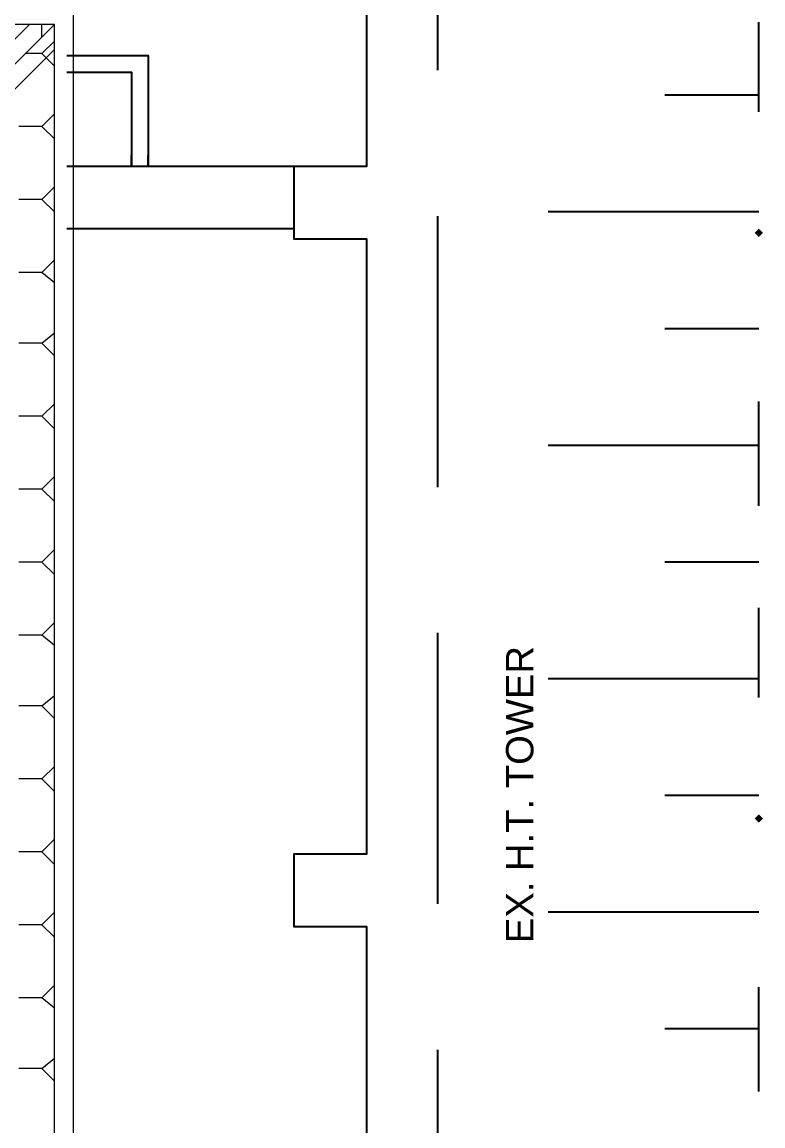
# Model space of a CAD drawing. Header units: millimetres. Extents: x -59 to 47, y 152 to 919.
# Drawn here: x 16.44 to 20.99, y 610.87 to 617.66 of the extents above; entities that cross this region are included whole.
import ezdxf

# ---------------------------------------------------------------- set-up
doc = ezdxf.new("R2010")
doc.units = ezdxf.units.MM
for name, color, linetype in [('PDF_014408$A$roof_Pen_No__4', 7, 'Continuous'), ('PDF_014408$A$walls.outside_Pen_No__4', 7, 'Continuous'), ('PDF_014408$BL-ROOF', 7, 'Continuous'), ('PDF_Text', 7, 'Continuous')]:
    doc.layers.add(name, color=color, linetype=linetype)
doc.styles.add('PDF ArialMT', font='arial.ttf')

msp = doc.modelspace()

# ---------------------------------------------------------------- hatches: boundary and pattern name
at = {"layer": 'PDF_014408$A$walls.outside_Pen_No__4', "transparency": 33554559}
for points in [[(20.9688, 616.3935), (20.956, 616.3807), (20.9432, 616.3679), (20.956, 616.355), (20.9688, 616.3422), (20.9816, 616.355), (20.9945, 616.3679), (20.9816, 616.3807)], [(20.9688, 612.7905), (20.956, 612.7776), (20.9432, 612.7648), (20.956, 612.752), (20.9688, 612.7392), (20.9816, 612.752), (20.9945, 612.7648), (20.9816, 612.7776)]]:
    msp.add_hatch(color=256, dxfattribs=at).paths.add_polyline_path(points)

# ---------------------------------------------------------------- linework, layer by layer
at = {"layer": 'PDF_014408$A$roof_Pen_No__4', "lineweight": 25}
for points in [[(20.9688, 617.2141), (20.3918, 617.2141)], [(20.9688, 616.4961), (19.6738, 616.4961)], [(20.9688, 615.778), (20.3918, 615.778)], [(20.9688, 615.06), (19.6738, 615.06)], [(20.9688, 614.3419), (20.3918, 614.3419)], [(20.9688, 613.6239), (19.6738, 613.6239)], [(20.9688, 612.9059), (20.3918, 612.9059)], [(20.9688, 612.1878), (19.6738, 612.1878)], [(20.9688, 611.4698), (20.3918, 611.4698)]]:
    msp.add_lwpolyline(points, dxfattribs=at)
at = {"layer": 'PDF_014408$A$walls.outside_Pen_No__4', "lineweight": 25}
for points in [[(20.9688, 599.6092), (18.5582, 599.6092), (18.5582, 612.0981), (18.1095, 612.0981), (18.1095, 612.5468), (18.5582, 612.5468), (18.5582, 616.3294), (18.1095, 616.3294), (18.1095, 616.7782), (18.5582, 616.7782), (18.5582, 620.5735), (18.1095, 620.5735), (18.1095, 621.0223), (18.5582, 621.0223), (18.5582, 624.8049), (18.1095, 624.8049), (18.1095, 625.2536), (18.5582, 625.2536), (18.5582, 625.7024), (20.9688, 625.7024)], [(18.9942, 617.368), (18.9942, 619.0349)], [(20.9688, 617.1115), (20.9688, 617.6629)], [(16.7118, 617.4577), (17.2119, 617.4577), (17.2119, 616.7782), (17.2119, 616.8423), (17.2119, 616.7782)], [(16.7118, 617.3552), (17.1093, 617.3552), (17.1093, 616.7782), (17.1093, 616.8423), (17.1093, 616.7782)], [(16.7118, 616.7782), (18.1095, 616.7782)], [(18.9942, 614.8035), (18.9942, 616.4704)], [(16.7118, 616.3935), (18.1095, 616.3935)], [(20.9688, 614.6881), (20.9688, 615.3293)], [(20.9688, 613.5085), (20.9688, 614.0599)], [(18.9942, 612.2391), (18.9942, 613.906)], [(20.9688, 611.0851), (20.9688, 611.7262)], [(18.9942, 609.6747), (18.9942, 611.3416)]]:
    msp.add_lwpolyline(points, dxfattribs=at)
at = {"layer": 'PDF_014408$BL-ROOF', "lineweight": 9}
for points in [[(-5.2911, 598.6091), (-49.8098, 598.6091), (-49.8098, 617.7655), (16.7503, 617.7655), (16.7503, 598.6091), (7.7619, 598.6091)], [(7.7619, 608.9438), (16.481, 617.6501)], [(16.558, 617.5731), (16.558, 617.6501)], [(16.558, 617.4706), (16.6349, 617.5475)], [(7.7619, 608.6232), (16.6349, 617.4962)], [(16.6349, 617.3936), (16.558, 617.4706), (16.4554, 617.4706)], [(16.6349, 617.2398), (16.6349, 617.2398)], [(16.558, 617.0218), (16.6349, 617.0987)], [(16.6349, 616.9449), (16.558, 617.0218), (16.4169, 617.0218)], [(16.6349, 616.8038), (16.6349, 616.8038)], [(16.558, 616.573), (16.6349, 616.6499)], [(16.6349, 616.4961), (16.558, 616.573), (16.4169, 616.573)], [(16.6349, 616.355), (16.6349, 616.355)], [(16.558, 616.1242), (16.6349, 616.2012)], [(16.6349, 616.0601), (16.558, 616.1242), (16.4169, 616.1242)], [(16.6349, 615.9063), (16.6349, 615.9063)], [(16.558, 615.6883), (16.6349, 615.7524)], [(16.6349, 615.6113), (16.558, 615.6883), (16.4169, 615.6883)], [(16.6349, 615.4575), (16.6349, 615.4575)], [(16.558, 615.2395), (16.6349, 615.3164)], [(16.6349, 615.1626), (16.558, 615.2395), (16.4169, 615.2395)], [(16.6349, 615.0087), (16.6349, 615.0087)], [(16.558, 614.7907), (16.6349, 614.8677)], [(16.6349, 614.7138), (16.558, 614.7907), (16.4169, 614.7907)], [(16.6349, 614.5727), (16.6349, 614.5727)], [(16.558, 614.3419), (16.6349, 614.4189)], [(16.6349, 614.265), (16.558, 614.3419), (16.4169, 614.3419)], [(16.6349, 614.124), (16.6349, 614.124)], [(16.558, 613.8932), (16.6349, 613.9701)], [(16.6349, 613.8291), (16.558, 613.8932), (16.4169, 613.8932)], [(16.6349, 613.6752), (16.6349, 613.6752)], [(16.6349, 613.3803), (16.558, 613.4572), (16.4169, 613.4572)], [(16.558, 613.4572), (16.6349, 613.5213)], [(16.6349, 613.2264), (16.6349, 613.2264)], [(16.558, 613.0084), (16.6349, 613.0854)], [(16.6349, 612.9315), (16.558, 613.0084), (16.4169, 613.0084)], [(16.6349, 612.7776), (16.6349, 612.7776)], [(16.558, 612.5597), (16.6349, 612.6366)], [(16.6349, 612.4827), (16.558, 612.5597), (16.4169, 612.5597)], [(16.6349, 612.3417), (16.6349, 612.3417)], [(16.558, 612.1109), (16.6349, 612.1878)], [(16.6349, 612.034), (16.558, 612.1109), (16.4169, 612.1109)], [(16.6349, 611.8929), (16.6349, 611.8929)], [(16.558, 611.6621), (16.6349, 611.739)], [(16.6349, 611.598), (16.558, 611.6621), (16.4169, 611.6621)], [(16.6349, 611.4441), (16.6349, 611.4441)], [(16.558, 611.2262), (16.6349, 611.2903)], [(16.6349, 611.1492), (16.558, 611.2262), (16.4169, 611.2262)], [(16.6349, 610.9954), (16.6349, 610.9954)]]:
    msp.add_lwpolyline(points, dxfattribs=at)
for points in [[(-49.6944, 617.6501), (-40.2316, 608.1873), (-32.5383, 608.1873), (-32.5383, 615.7909), (-9.4968, 615.7909), (-9.4968, 609.2259), (7.7619, 609.2259), (7.7619, 608.7771), (16.6349, 617.6501)], [(16.6349, 617.6501), (7.7619, 608.7771), (7.7619, 607.5975), (16.6349, 598.7245)]]:
    msp.add_lwpolyline(points, close=True, dxfattribs=at)

# ---------------------------------------------------------------- texts
at = {"layer": 'PDF_Text', "insert": (19.499, 611.9976), "char_height": 0.168297, "attachment_point": 4, "rotation": 90, "style": 'PDF ArialMT'}
msp.add_mtext('EX. H.T. TOWER', dxfattribs=at)

doc.saveas('drawing.dxf')
